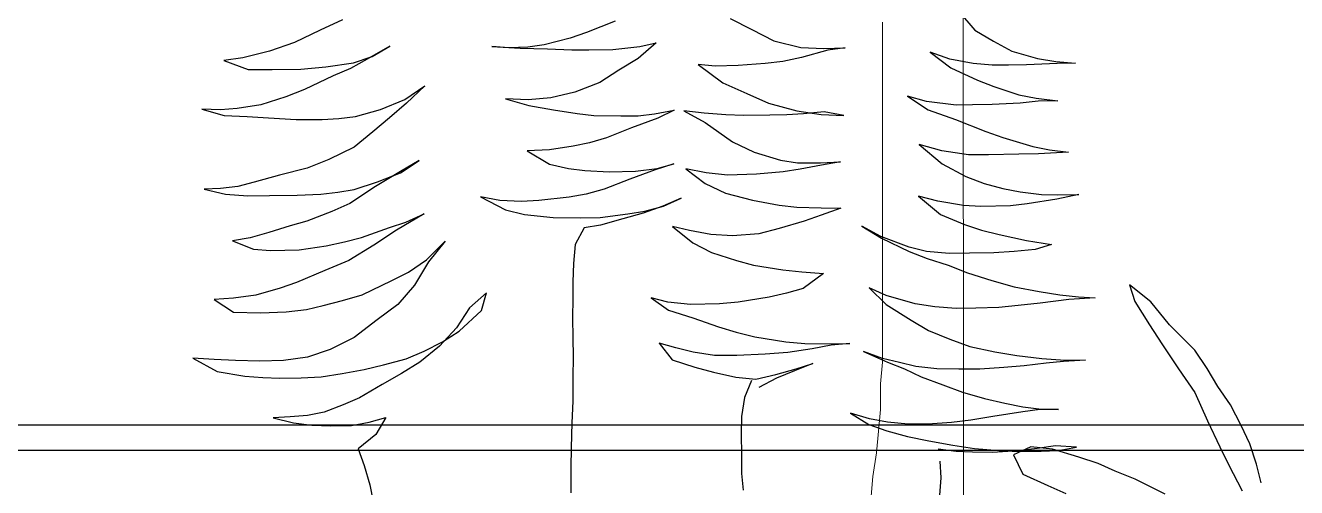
# Model space of a CAD drawing. Header units: metres. Extents: x -58 to 722, y -1100 to 345.
# Drawn here: x 31.1059 to 31.6033, y -17.1858 to -17.0049 of the extents above; entities that cross this region are included whole.
import ezdxf

# ---------------------------------------------------------------- set-up
doc = ezdxf.new("R2010")
doc.units = ezdxf.units.M
doc.header["$MEASUREMENT"] = 0
doc.layers.add('FSR_ARQ_005VEGETACION', color=64, linetype='Continuous')
doc.layers.add('FSR_ARQ_29PERFILES ACERO', color=143, linetype='Continuous')
doc.layers.add('FSR_ARQ_006ARBOLES', color=74, linetype='Continuous', lineweight=0)

# ---------------------------------------------------------------- blocks, each defined once
blk = doc.blocks.new('arbustos 01')
at = {"layer": 'FSR_ARQ_005VEGETACION', "color": 103}
for p, q in [((188.93184, -31.57055), (188.92471, -31.57884)), ((189.03096, -31.57378), (189.02166, -31.57861)), ((189.08104, -31.57497), (189.09346, -31.57993)), ((189.19954, -31.57436), (189.20923, -31.57894)), ((188.92471, -31.57884), (188.91661, -31.58368)), ((189.02166, -31.57861), (189.01202, -31.58344)), ((189.09346, -31.57993), (189.1006, -31.58242)), ((189.20923, -31.57894), (189.22044, -31.58422)), ((188.91661, -31.58368), (188.90852, -31.58802)), ((188.99026, -31.58691), (188.98103, -31.58661)), ((188.98103, -31.58661), (188.98854, -31.58757)), ((189.00036, -31.58636), (188.99026, -31.58691)), ((189.01202, -31.58344), (189.00036, -31.58636)), ((189.07029, -31.58594), (189.06313, -31.58431)), ((189.06313, -31.58431), (189.07108, -31.59125)), ((189.08207, -31.5873), (189.07029, -31.58594)), ((189.1006, -31.58242), (189.11185, -31.58531)), ((189.11185, -31.58531), (189.11902, -31.58626)), ((189.11902, -31.58626), (189.12722, -31.58654)), ((189.13458, -31.58596), (189.12226, -31.58665)), ((189.12722, -31.58654), (189.13458, -31.58596)), ((189.18667, -31.59026), (189.17904, -31.58588)), ((189.17904, -31.58588), (189.18888, -31.59149)), ((189.22044, -31.58422), (189.23133, -31.58796)), ((188.89736, -31.59112), (188.88948, -31.59255)), ((188.90852, -31.58802), (188.89736, -31.59112)), ((188.92537, -31.59338), (188.93549, -31.59146)), ((188.94407, -31.5885), (188.93509, -31.59522)), ((188.93549, -31.59146), (188.94407, -31.5885)), ((188.98854, -31.58757), (188.99995, -31.5908)), ((188.99995, -31.5908), (189.00814, -31.59245)), ((189.07108, -31.59125), (189.07939, -31.59632)), ((189.0925, -31.58744), (189.08207, -31.5873)), ((189.09985, -31.58737), (189.0925, -31.58744)), ((189.11046, -31.587), (189.09985, -31.58737)), ((189.12226, -31.58665), (189.11046, -31.587)), ((189.19484, -31.5931), (189.18667, -31.59026)), ((189.18888, -31.59149), (189.19601, -31.59551)), ((189.23133, -31.58796), (189.24292, -31.59085)), ((189.25111, -31.59199), (189.24063, -31.59595)), ((189.24292, -31.59085), (189.25111, -31.59199)), ((188.88948, -31.59255), (188.88092, -31.59329)), ((188.88092, -31.59329), (188.88895, -31.5934)), ((188.88895, -31.5934), (188.90228, -31.59392)), ((188.90228, -31.59392), (188.90997, -31.59402)), ((188.90997, -31.59402), (188.91715, -31.59412)), ((188.91715, -31.59412), (188.92537, -31.59338)), ((188.93509, -31.59522), (188.92356, -31.60054)), ((189.00814, -31.59245), (189.01582, -31.59341)), ((189.01582, -31.59341), (189.02761, -31.59425)), ((189.02761, -31.59425), (189.03752, -31.59456)), ((189.04488, -31.5938), (189.03417, -31.6017)), ((189.03752, -31.59456), (189.04488, -31.5938)), ((189.07939, -31.59632), (189.08769, -31.60157)), ((189.20679, -31.59481), (189.19484, -31.5931)), ((189.19601, -31.59551), (189.20366, -31.5987)), ((189.21772, -31.59581), (189.20679, -31.59481)), ((189.2302, -31.59598), (189.21772, -31.59581)), ((189.24063, -31.59595), (189.2302, -31.59598)), ((188.92356, -31.60054), (188.91634, -31.60334)), ((189.03417, -31.6017), (189.02385, -31.60634)), ((189.08769, -31.60157), (189.09858, -31.60582)), ((189.1724, -31.60904), (189.16376, -31.60311)), ((189.16376, -31.60311), (189.17169, -31.61057)), ((189.20366, -31.5987), (189.21606, -31.60468)), ((188.89798, -31.60839), (188.88856, -31.60963)), ((188.90552, -31.60696), (188.89798, -31.60839)), ((188.91634, -31.60334), (188.90552, -31.60696)), ((188.9539, -31.60762), (188.94493, -31.61348)), ((188.94566, -31.6099), (188.9539, -31.60762)), ((189.02385, -31.60634), (189.01439, -31.61066)), ((189.09858, -31.60582), (189.10897, -31.60835)), ((189.10897, -31.60835), (189.11888, -31.60917)), ((189.21606, -31.60468), (189.22422, -31.60787)), ((189.22422, -31.60787), (189.23512, -31.61126)), ((188.88856, -31.60963), (188.89711, -31.60975)), ((188.89711, -31.60975), (188.90496, -31.61054)), ((188.90496, -31.61054), (188.91709, -31.61122)), ((188.91709, -31.61122), (188.92564, -31.61134)), ((188.92564, -31.61134), (188.93282, -31.61143)), ((188.93282, -31.61143), (188.94566, -31.6099)), ((188.94493, -31.61348), (188.93308, -31.61776)), ((189.00203, -31.61391), (188.99141, -31.61548)), ((189.01439, -31.61066), (189.00203, -31.61391)), ((189.05111, -31.61389), (189.04197, -31.61907)), ((189.04237, -31.61497), (189.05111, -31.61389)), ((189.06391, -31.61526), (189.05538, -31.61361)), ((189.05538, -31.61361), (189.06252, -31.61713)), ((189.10788, -31.61347), (189.0976, -31.61504)), ((189.1185, -31.61156), (189.10788, -31.61347)), ((189.12863, -31.60879), (189.1185, -31.61156)), ((189.11888, -31.60917), (189.12863, -31.60879)), ((189.17169, -31.61057), (189.17913, -31.617)), ((189.18311, -31.61329), (189.1724, -31.60904)), ((189.19384, -31.61634), (189.18311, -31.61329)), ((189.23512, -31.61126), (189.24535, -31.61294)), ((189.24535, -31.61294), (189.25253, -31.61355)), ((189.26074, -31.61315), (189.25096, -31.61592)), ((189.25253, -31.61355), (189.26074, -31.61315)), ((188.93308, -31.61776), (188.91984, -31.62288)), ((188.98166, -31.61603), (188.99023, -31.61443)), ((188.99141, -31.61548), (188.98166, -31.61603)), ((188.99023, -31.61443), (188.99911, -31.61524)), ((188.99911, -31.61524), (189.00646, -31.61568)), ((189.00646, -31.61568), (189.01381, -31.61578)), ((189.01381, -31.61578), (189.02526, -31.61594)), ((189.02526, -31.61594), (189.03296, -31.6157)), ((189.04197, -31.61907), (189.03006, -31.62746)), ((189.03296, -31.6157), (189.04237, -31.61497)), ((189.06252, -31.61713), (189.07392, -31.62138)), ((189.07108, -31.61605), (189.06391, -31.61526)), ((189.0786, -31.61615), (189.07108, -31.61605)), ((189.09023, -31.61596), (189.0786, -31.61615)), ((189.0976, -31.61504), (189.09023, -31.61596)), ((189.17913, -31.617), (189.1864, -31.62308)), ((189.20118, -31.6173), (189.19384, -31.61634)), ((189.20836, -31.61774), (189.20118, -31.6173)), ((189.21964, -31.61772), (189.20836, -31.61774)), ((189.23179, -31.61703), (189.21964, -31.61772)), ((189.24103, -31.61647), (189.23179, -31.61703)), ((189.25096, -31.61592), (189.24103, -31.61647)), ((188.91984, -31.62288), (188.91245, -31.62552)), ((189.07392, -31.62138), (189.0848, -31.62564)), ((189.1864, -31.62308), (189.19452, -31.62969)), ((188.89941, -31.62944), (188.8922, -31.63089)), ((188.91245, -31.62552), (188.89941, -31.62944)), ((188.94883, -31.62858), (188.9388, -31.63699)), ((188.93905, -31.63135), (188.94883, -31.62858)), ((189.03006, -31.62746), (189.0206, -31.63195)), ((189.0848, -31.62564), (189.09212, -31.62779)), ((189.09212, -31.62779), (189.09929, -31.62925)), ((189.09929, -31.62925), (189.10952, -31.63093)), ((189.19452, -31.62969), (189.20556, -31.63514)), ((188.8922, -31.63089), (188.88398, -31.63197)), ((188.88398, -31.63197), (188.89697, -31.63266)), ((188.89697, -31.63266), (188.90552, -31.63278)), ((188.90552, -31.63278), (188.91868, -31.63313)), ((188.91868, -31.63313), (188.9274, -31.63307)), ((188.9274, -31.63307), (188.93905, -31.63135)), ((188.99181, -31.63651), (188.9831, -31.63605)), ((188.9831, -31.63605), (188.99128, -31.63753)), ((189.00909, -31.63538), (189.00173, -31.63648)), ((189.0206, -31.63195), (189.00909, -31.63538)), ((189.10952, -31.63093), (189.11926, -31.6314)), ((189.11926, -31.6314), (189.10961, -31.63709)), ((189.17436, -31.64087), (189.16623, -31.63546)), ((189.16623, -31.63546), (189.17369, -31.63984)), ((189.20556, -31.63514), (189.21491, -31.63886)), ((188.9388, -31.63699), (188.92864, -31.64249)), ((188.99128, -31.63753), (189.00066, -31.63937)), ((189.00173, -31.63648), (188.99181, -31.63651)), ((189.00066, -31.63937), (189.008, -31.64049)), ((189.008, -31.64049), (189.01961, -31.64151)), ((189.01961, -31.64151), (189.03226, -31.64185)), ((189.03226, -31.64185), (189.04151, -31.64095)), ((189.04151, -31.64095), (189.05025, -31.63919)), ((189.05025, -31.63919), (189.04196, -31.64557)), ((189.06273, -31.63901), (189.05558, -31.63704)), ((189.05558, -31.63704), (189.06358, -31.63954)), ((189.07212, -31.64017), (189.06273, -31.63901)), ((189.06358, -31.63954), (189.07464, -31.64362)), ((189.08357, -31.64049), (189.07212, -31.64017)), ((189.09418, -31.63995), (189.08357, -31.64049)), ((189.10138, -31.63903), (189.09418, -31.63995)), ((189.10961, -31.63709), (189.10138, -31.63903)), ((189.17369, -31.63984), (189.18522, -31.64683)), ((189.18439, -31.64477), (189.17436, -31.64087)), ((189.21491, -31.63886), (189.22701, -31.64193)), ((188.92056, -31.64546), (188.91249, -31.64775)), ((188.92864, -31.64249), (188.92056, -31.64546)), ((189.04196, -31.64557), (189.03301, -31.64973)), ((189.07464, -31.64362), (189.08586, -31.64805)), ((189.19444, -31.64816), (189.18439, -31.64477)), ((189.18522, -31.64683), (189.19641, -31.65417)), ((189.22701, -31.64193), (189.23791, -31.64498)), ((189.23791, -31.64498), (189.24507, -31.64679)), ((189.24507, -31.64679), (189.25258, -31.64775)), ((188.88852, -31.6505), (188.87946, -31.65038)), ((188.87946, -31.65038), (188.88901, -31.65239)), ((188.8957, -31.65025), (188.88852, -31.6505)), ((188.88901, -31.65239), (188.90197, -31.65444)), ((188.90495, -31.64918), (188.8957, -31.65025)), ((188.91249, -31.64775), (188.90495, -31.64918)), ((188.94921, -31.65098), (188.93953, -31.65906)), ((188.9408, -31.65326), (188.94921, -31.65098)), ((189.02134, -31.65282), (189.00968, -31.65488)), ((189.03301, -31.64973), (189.02134, -31.65282)), ((189.05995, -31.65539), (189.0523, -31.65187)), ((189.0523, -31.65187), (189.06029, -31.6554)), ((189.08586, -31.64805), (189.0937, -31.65021)), ((189.0937, -31.65021), (189.10103, -31.6515)), ((189.10103, -31.6515), (189.11418, -31.65288)), ((189.11418, -31.65288), (189.1217, -31.65332)), ((189.1217, -31.65332), (189.13111, -31.65294)), ((189.13951, -31.65134), (189.12866, -31.65701)), ((189.13111, -31.65294), (189.13951, -31.65134)), ((189.2016, -31.64928), (189.19444, -31.64816)), ((189.20894, -31.65023), (189.2016, -31.64928)), ((189.2192, -31.65054), (189.20894, -31.65023)), ((189.23133, -31.65071), (189.2192, -31.65054)), ((189.24074, -31.65084), (189.23133, -31.65071)), ((189.25049, -31.65011), (189.24074, -31.65084)), ((189.25975, -31.64802), (189.25049, -31.65011)), ((189.25258, -31.64775), (189.25975, -31.64802)), ((188.90197, -31.65444), (188.90914, -31.65522)), ((188.90914, -31.65522), (188.92213, -31.65557)), ((188.92213, -31.65557), (188.92966, -31.65516)), ((188.92966, -31.65516), (188.9408, -31.65326)), ((188.99154, -31.65617), (188.98299, -31.65623)), ((188.98299, -31.65623), (188.9915, -31.65925)), ((189.00198, -31.6558), (188.99154, -31.65617)), ((189.00968, -31.65488), (189.00198, -31.6558)), ((189.06812, -31.65755), (189.05995, -31.65539)), ((189.06029, -31.6554), (189.0688, -31.65842)), ((189.07546, -31.65868), (189.06812, -31.65755)), ((189.0688, -31.65842), (189.07765, -31.66093)), ((189.12866, -31.65701), (189.12043, -31.65895)), ((189.19641, -31.65417), (189.20422, -31.65769)), ((189.20422, -31.65769), (189.21511, -31.66194)), ((188.92921, -31.66336), (188.92182, -31.66583)), ((188.93953, -31.65906), (188.92921, -31.66336)), ((188.9915, -31.65925), (188.99882, -31.66191)), ((188.99882, -31.66191), (189.00972, -31.66514)), ((189.08758, -31.66038), (189.07546, -31.65868)), ((189.07765, -31.66093), (189.08736, -31.66363)), ((189.08736, -31.66363), (189.09453, -31.66475)), ((189.09595, -31.6605), (189.08758, -31.66038)), ((189.10793, -31.66032), (189.09595, -31.6605)), ((189.12043, -31.65895), (189.10793, -31.66032)), ((189.17202, -31.66238), (189.16403, -31.65869)), ((189.16403, -31.65869), (189.17607, -31.66586)), ((189.17916, -31.6647), (189.17202, -31.66238)), ((189.21511, -31.66194), (189.22226, -31.66392)), ((189.22226, -31.66392), (189.23163, -31.66678)), ((188.9141, -31.66777), (188.90227, -31.67035)), ((188.92182, -31.66583), (188.9141, -31.66777)), ((188.9652, -31.66932), (188.95316, -31.67514)), ((188.95318, -31.67326), (188.96556, -31.66864)), ((188.97382, -31.66414), (188.9652, -31.66932)), ((188.96556, -31.66864), (188.97382, -31.66414)), ((189.00972, -31.66514), (189.01858, -31.66748)), ((189.01858, -31.66748), (189.03002, -31.66832)), ((189.03002, -31.66832), (189.03943, -31.66777)), ((189.03943, -31.66777), (189.04869, -31.66601)), ((189.05606, -31.66423), (189.04725, -31.67129)), ((189.04869, -31.66601), (189.05606, -31.66423)), ((189.09453, -31.66475), (189.09836, -31.67199)), ((189.17607, -31.66586), (189.1859, -31.67232)), ((189.19125, -31.66897), (189.17916, -31.6647)), ((189.19874, -31.67095), (189.19125, -31.66897)), ((189.23163, -31.66678), (189.23963, -31.66912)), ((189.23963, -31.66912), (189.24731, -31.67042)), ((188.90227, -31.67035), (188.8913, -31.67208)), ((188.8913, -31.67208), (188.89846, -31.67423)), ((188.89846, -31.67423), (188.90751, -31.67504)), ((188.90751, -31.67504), (188.91639, -31.67567)), ((188.93588, -31.67593), (188.94564, -31.67504)), ((188.94564, -31.67504), (188.95318, -31.67326)), ((189.04725, -31.67129), (189.03916, -31.67546)), ((189.09836, -31.67199), (189.09916, -31.68029)), ((189.16307, -31.67868), (189.15498, -31.67053)), ((189.15498, -31.67053), (189.16221, -31.67952)), ((189.1859, -31.67232), (189.19675, -31.67896)), ((189.20659, -31.6726), (189.19874, -31.67095)), ((189.21836, -31.6743), (189.20659, -31.6726)), ((189.23084, -31.67464), (189.21836, -31.6743)), ((189.2382, -31.67405), (189.23084, -31.67464)), ((189.24731, -31.67042), (189.2382, -31.67405)), ((188.91639, -31.67567), (188.92699, -31.67581)), ((188.92699, -31.67581), (188.93588, -31.67593)), ((188.94542, -31.67812), (188.93632, -31.68107)), ((188.95316, -31.67514), (188.94542, -31.67812)), ((189.02834, -31.67907), (189.02096, -31.68102)), ((189.03916, -31.67546), (189.02834, -31.67907)), ((189.09916, -31.68029), (189.0994, -31.68827)), ((189.16221, -31.67952), (189.16822, -31.68969)), ((189.17087, -31.68408), (189.16307, -31.67868)), ((189.19675, -31.67896), (189.20729, -31.68338)), ((188.9279, -31.68437), (188.91725, -31.68765)), ((188.93632, -31.68107), (188.9279, -31.68437)), ((188.99989, -31.68398), (188.99047, -31.68471)), ((188.99047, -31.68471), (188.99928, -31.69116)), ((189.00811, -31.68307), (188.99989, -31.68398)), ((189.02096, -31.68102), (189.00811, -31.68307)), ((189.17817, -31.68777), (189.17087, -31.68408)), ((189.20729, -31.68338), (189.21954, -31.68851)), ((188.84822, -31.69704), (188.85738, -31.68964)), ((188.85738, -31.68964), (188.85506, -31.69679)), ((188.90764, -31.69043), (188.89667, -31.6925)), ((188.91725, -31.68765), (188.90764, -31.69043)), ((188.96316, -31.69426), (188.97055, -31.69094)), ((188.97055, -31.69094), (188.96327, -31.69819)), ((188.99928, -31.69116), (189.0066, -31.69314)), ((189.0994, -31.68827), (189.09948, -31.69554)), ((189.16822, -31.68969), (189.17546, -31.69817)), ((189.19108, -31.69393), (189.17817, -31.68777)), ((189.21954, -31.68851), (189.22668, -31.691)), ((189.22668, -31.691), (189.23724, -31.69405)), ((188.89667, -31.6925), (188.88776, -31.69392)), ((188.95063, -31.69785), (188.96316, -31.69426)), ((189.0066, -31.69314), (189.0141, -31.69495)), ((189.0141, -31.69495), (189.02758, -31.69718)), ((189.04825, -31.69815), (189.05818, -31.69709)), ((189.06539, -31.6953), (189.05779, -31.70067)), ((189.05818, -31.69709), (189.06539, -31.6953)), ((189.09948, -31.69554), (189.09954, -31.70388)), ((189.13918, -31.70075), (189.13689, -31.69303)), ((189.13689, -31.69303), (189.14432, -31.69962)), ((189.19959, -31.69644), (189.19108, -31.69393)), ((189.20794, -31.69861), (189.19959, -31.69644)), ((189.23724, -31.69405), (189.24697, -31.69538)), ((189.25534, -31.696), (189.24689, -31.70153)), ((189.24697, -31.69538), (189.25534, -31.696)), ((188.96327, -31.69819), (188.95241, -31.70488)), ((189.02758, -31.69718), (189.0356, -31.69781)), ((189.0356, -31.69781), (189.04825, -31.69815)), ((189.05779, -31.70067), (189.04732, -31.70395)), ((189.1488, -31.70977), (189.13918, -31.70075)), ((189.14432, -31.69962), (189.15002, -31.70825)), ((189.17546, -31.69817), (189.18443, -31.70479)), ((189.21527, -31.70025), (189.20794, -31.69861)), ((189.22398, -31.70139), (189.21527, -31.70025)), ((189.23526, -31.70171), (189.22398, -31.70139)), ((189.24689, -31.70153), (189.23526, -31.70171)), ((189.03615, -31.7079), (189.02843, -31.71019)), ((189.04732, -31.70395), (189.03615, -31.7079)), ((189.09954, -31.70388), (189.09943, -31.71256)), ((189.18443, -31.70479), (189.19442, -31.71244)), ((189.02036, -31.71213), (189.00683, -31.71434)), ((189.02843, -31.71019), (189.02036, -31.71213)), ((189.09943, -31.71256), (189.09931, -31.7209)), ((189.15609, -31.71432), (189.1488, -31.70977)), ((189.15002, -31.70825), (189.15743, -31.71622)), ((189.19442, -31.71244), (189.20495, -31.71772)), ((188.97309, -31.7185), (188.96259, -31.72315)), ((188.96484, -31.72164), (188.97309, -31.7185)), ((188.98715, -31.71527), (188.97894, -31.71516)), ((188.97894, -31.71516), (188.98714, -31.71578)), ((188.98714, -31.71578), (188.99533, -31.71743)), ((188.99861, -31.71509), (188.98715, -31.71527)), ((188.99533, -31.71743), (189.00591, -31.71895)), ((189.00683, -31.71434), (188.99861, -31.71509)), ((189.00591, -31.71895), (189.01581, -31.71976)), ((189.03786, -31.72024), (189.04712, -31.71882)), ((189.04712, -31.71882), (189.05466, -31.71704)), ((189.05466, -31.71704), (189.06187, -31.71492)), ((189.06187, -31.71492), (189.0563, -31.7222)), ((189.16407, -31.71836), (189.15609, -31.71432)), ((189.15743, -31.71622), (189.16589, -31.72317)), ((189.17189, -31.72171), (189.16407, -31.71836)), ((189.20495, -31.71772), (189.21482, -31.7211)), ((188.95026, -31.72503), (188.95746, -31.72342)), ((188.96259, -31.72315), (188.9552, -31.72612)), ((188.95746, -31.72342), (188.96484, -31.72164)), ((189.00239, -31.72608), (188.99507, -31.72376)), ((188.99507, -31.72376), (189.00306, -31.72694)), ((189.01581, -31.71976), (189.02812, -31.72027)), ((189.02812, -31.72027), (189.03786, -31.72024)), ((189.0563, -31.7222), (189.04634, -31.72531)), ((189.09931, -31.7209), (189.09937, -31.72994)), ((189.16589, -31.72317), (189.17386, -31.72807)), ((189.18177, -31.72441), (189.17189, -31.72171)), ((189.19012, -31.72641), (189.18177, -31.72441)), ((189.21482, -31.7211), (189.22523, -31.72244)), ((189.22523, -31.72244), (189.23548, -31.72275)), ((189.23548, -31.72275), (189.24609, -31.72255)), ((189.24609, -31.72255), (189.25533, -31.72199)), ((189.26457, -31.72143), (189.25406, -31.72727)), ((189.25533, -31.72199), (189.26457, -31.72143)), ((189.01125, -31.72859), (189.00239, -31.72608)), ((189.00306, -31.72694), (189.01089, -31.73013)), ((189.01994, -31.73059), (189.01125, -31.72859)), ((189.0285, -31.72968), (189.01994, -31.73059)), ((189.03828, -31.72759), (189.0285, -31.72968)), ((189.04634, -31.72531), (189.03828, -31.72759)), ((189.19968, -31.72807), (189.19012, -31.72641)), ((189.20889, -31.72957), (189.19968, -31.72807)), ((189.2176, -31.73003), (189.20889, -31.72957)), ((189.22683, -31.73015), (189.2176, -31.73003)), ((189.23419, -31.72991), (189.22683, -31.73015)), ((189.24206, -31.72933), (189.23419, -31.72991)), ((189.25406, -31.72727), (189.24206, -31.72933))]:
    blk.add_line(p, q, dxfattribs=at)
at = {"layer": 'FSR_ARQ_005VEGETACION', "color": 104}
for p, q in [((188.84005, -31.70702), (188.84822, -31.69704)), ((188.85506, -31.69679), (188.84877, -31.70696)), ((188.87954, -31.69483), (188.87235, -31.69525)), ((188.87235, -31.69525), (188.8838, -31.69592)), ((188.88776, -31.69392), (188.87954, -31.69483)), ((188.8838, -31.69592), (188.89626, -31.69762)), ((188.89626, -31.69762), (188.90582, -31.69861)), ((188.90582, -31.69861), (188.91419, -31.69941)), ((188.91419, -31.69941), (188.92427, -31.69971)), ((188.92427, -31.69971), (188.93282, -31.69983)), ((188.93282, -31.69983), (188.94206, -31.6991)), ((188.94206, -31.6991), (188.95063, -31.69785)), ((188.82896, -31.71798), (188.84005, -31.70702)), ((188.84877, -31.70696), (188.84335, -31.71527)), ((188.95241, -31.70488), (188.94483, -31.7094)), ((188.93554, -31.7132), (188.92678, -31.71633)), ((188.94483, -31.7094), (188.93554, -31.7132)), ((188.82372, -31.72595), (188.82896, -31.71798)), ((188.84335, -31.71527), (188.8362, -31.72612)), ((188.91597, -31.71875), (188.90638, -31.72033)), ((188.92678, -31.71633), (188.91597, -31.71875)), ((188.88737, -31.72212), (188.8766, -31.72232)), ((188.8766, -31.72232), (188.88617, -31.72296)), ((188.88617, -31.72296), (188.89368, -31.72358)), ((188.89559, -31.72155), (188.88737, -31.72212)), ((188.89368, -31.72358), (188.90324, -31.72473)), ((188.90638, -31.72033), (188.89559, -31.72155)), ((188.90324, -31.72473), (188.91212, -31.72554)), ((188.819, -31.73375), (188.82372, -31.72595)), ((188.8362, -31.72612), (188.82905, -31.73645)), ((188.91212, -31.72554), (188.92254, -31.72619)), ((188.92254, -31.72619), (188.9316, -31.72632)), ((188.9316, -31.72632), (188.94118, -31.7261)), ((188.94797, -31.72962), (188.93852, -31.73308)), ((188.94118, -31.7261), (188.95026, -31.72503)), ((188.9552, -31.72612), (188.94797, -31.72962)), ((189.01089, -31.73013), (189.01853, -31.73416)), ((189.09937, -31.72994), (189.09941, -31.74022)), ((189.17386, -31.72807), (189.18234, -31.73297)), ((188.81359, -31.74171), (188.819, -31.73375)), ((188.93852, -31.73308), (188.9301, -31.73621)), ((189.02177, -31.73118), (189.02479, -31.73859)), ((189.18234, -31.73297), (189.19218, -31.73874)), ((188.82905, -31.73645), (188.82358, -31.74868)), ((188.91157, -31.74109), (188.90385, -31.74269)), ((188.92049, -31.73899), (188.91157, -31.74109)), ((188.9301, -31.73621), (188.92049, -31.73899)), ((189.02479, -31.73859), (189.02605, -31.74682)), ((189.09941, -31.74022), (189.09981, -31.74963)), ((189.19218, -31.73874), (189.19932, -31.74175)), ((188.80885, -31.75071), (188.81359, -31.74171)), ((188.89563, -31.74361), (188.88828, -31.74385)), ((188.88828, -31.74385), (188.89648, -31.74379)), ((188.90385, -31.74269), (188.89563, -31.74361)), ((188.89648, -31.74379), (188.90382, -31.74475)), ((188.90382, -31.74475), (188.91679, -31.7468)), ((188.91679, -31.7468), (188.92634, -31.74847)), ((188.97046, -31.74787), (188.9787, -31.74542)), ((188.9787, -31.74542), (188.97077, -31.75027)), ((189.02605, -31.74682), (189.02628, -31.75469)), ((189.19932, -31.74175), (189.20748, -31.74494)), ((189.20748, -31.74494), (189.21482, -31.7464)), ((189.21482, -31.7464), (189.22233, -31.74702)), ((188.80515, -31.75869), (188.80885, -31.75071)), ((188.82358, -31.74868), (188.81813, -31.76007)), ((188.92634, -31.74847), (188.93488, -31.74944)), ((188.93488, -31.74944), (188.94513, -31.75009)), ((188.94513, -31.75009), (188.95368, -31.75021)), ((188.95368, -31.75021), (188.96258, -31.74931)), ((188.96258, -31.74931), (188.97046, -31.74787)), ((188.97077, -31.75027), (188.96287, -31.75307)), ((189.09981, -31.74963), (189.10019, -31.76045)), ((189.18793, -31.74929), (189.18078, -31.74731)), ((189.18078, -31.74731), (189.18512, -31.75472)), ((189.19561, -31.75076), (189.18793, -31.74929)), ((189.20467, -31.75088), (189.19561, -31.75076)), ((189.21288, -31.75065), (189.20467, -31.75088)), ((189.22093, -31.74957), (189.21288, -31.75065)), ((189.22968, -31.74746), (189.22093, -31.74957)), ((189.22233, -31.74702), (189.22968, -31.74746)), ((188.94469, -31.75744), (188.93423, -31.75935)), ((188.95395, -31.75551), (188.94469, -31.75744)), ((188.96287, -31.75307), (188.95395, -31.75551)), ((189.02628, -31.75469), (189.02616, -31.7634)), ((189.18512, -31.75472), (189.19274, -31.76081)), ((188.80229, -31.76755), (188.80515, -31.75869)), ((188.81813, -31.76007), (188.81443, -31.76771)), ((188.87945, -31.76449), (188.89095, -31.76105)), ((188.88053, -31.76016), (188.8896, -31.7596)), ((188.88838, -31.76163), (188.88053, -31.76016)), ((188.8959, -31.76191), (188.88838, -31.76163)), ((188.8896, -31.7596), (188.89762, -31.76073)), ((188.89095, -31.76105), (188.90037, -31.75999)), ((188.90547, -31.76204), (188.8959, -31.76191)), ((188.89762, -31.76073), (188.90599, -31.7617)), ((188.90037, -31.75999), (188.90784, -31.76351)), ((188.91402, -31.76164), (188.90547, -31.76204)), ((188.90599, -31.7617), (188.91692, -31.76254)), ((188.92481, -31.76076), (188.91402, -31.76164)), ((188.91692, -31.76254), (188.92564, -31.76231)), ((188.93423, -31.75935), (188.92481, -31.76076)), ((188.92564, -31.76231), (188.93283, -31.76207)), ((188.93283, -31.76207), (188.94054, -31.76098)), ((189.02616, -31.7634), (189.02605, -31.77161)), ((189.10019, -31.76045), (189.10026, -31.76896)), ((189.19274, -31.76081), (189.19007, -31.76819)), ((188.80013, -31.77572), (188.80229, -31.76755)), ((188.81443, -31.76771), (188.80846, -31.77908)), ((188.86363, -31.7706), (188.87103, -31.76728)), ((188.87103, -31.76728), (188.87945, -31.76449)), ((188.90784, -31.76351), (188.9038, -31.77183)), ((188.93994, -31.76625), (188.93951, -31.77351)), ((189.10026, -31.76896), (189.10028, -31.77995)), ((189.19007, -31.76819), (189.18773, -31.77654)), ((188.84196, -31.78057), (188.85504, -31.77407)), ((188.85504, -31.77407), (188.86363, -31.7706)), ((188.9038, -31.77183), (188.89296, -31.77681)), ((188.93951, -31.77351), (188.94009, -31.78104)), ((189.02605, -31.77161), (189.02544, -31.77878)), ((188.89296, -31.77681), (188.88505, -31.7803)), ((189.18773, -31.77654), (189.18627, -31.78387))]:
    blk.add_line(p, q, dxfattribs=at)
blk = doc.blocks.new('arboles fsr 01')
at = {"layer": 'FSR_ARQ_006ARBOLES', "color": 35}
for points in [[(186.4167, -36.52198), (186.41683, -36.27354)], [(186.44611, -36.32649), (186.44609, -36.44977), (186.4468, -36.45764), (186.44679, -36.46694), (186.44821, -36.48267), (186.44963, -36.49126), (186.45034, -36.49984), (186.45032, -36.51843), (186.45103, -36.5263), (186.45102, -36.53488), (186.4503, -36.54347), (186.45021, -36.63644), (186.45092, -36.64431), (186.45587, -36.75125)]]:
    blk.add_lwpolyline(points, dxfattribs=at)

msp = doc.modelspace()

# ---------------------------------------------------------------- linework, layer by layer
at = {"layer": 'FSR_ARQ_29PERFILES ACERO', "ltscale": 0.005}
for points in [[(26.94906, -17.16116), (32.19906, -17.16116)], [(26.94906, -17.17116), (32.19906, -17.17116)]]:
    msp.add_lwpolyline(points, dxfattribs=at)

# ---------------------------------------------------------------- block references
at = {"layer": 'FSR_ARQ_005VEGETACION', "xscale": -0.9, "yscale": 0.9, "zscale": 0.9}
msp.add_blockref('arbustos 01', (201.50958, 11.4142), dxfattribs=at)
at = {"layer": 'FSR_ARQ_006ARBOLES', "xscale": -1.078303154721954, "yscale": 1.078303154721954, "zscale": 1.078303154721954}
msp.add_blockref('arboles fsr 01', (232.48663, 22.16725), dxfattribs=at)

doc.saveas('drawing.dxf')
